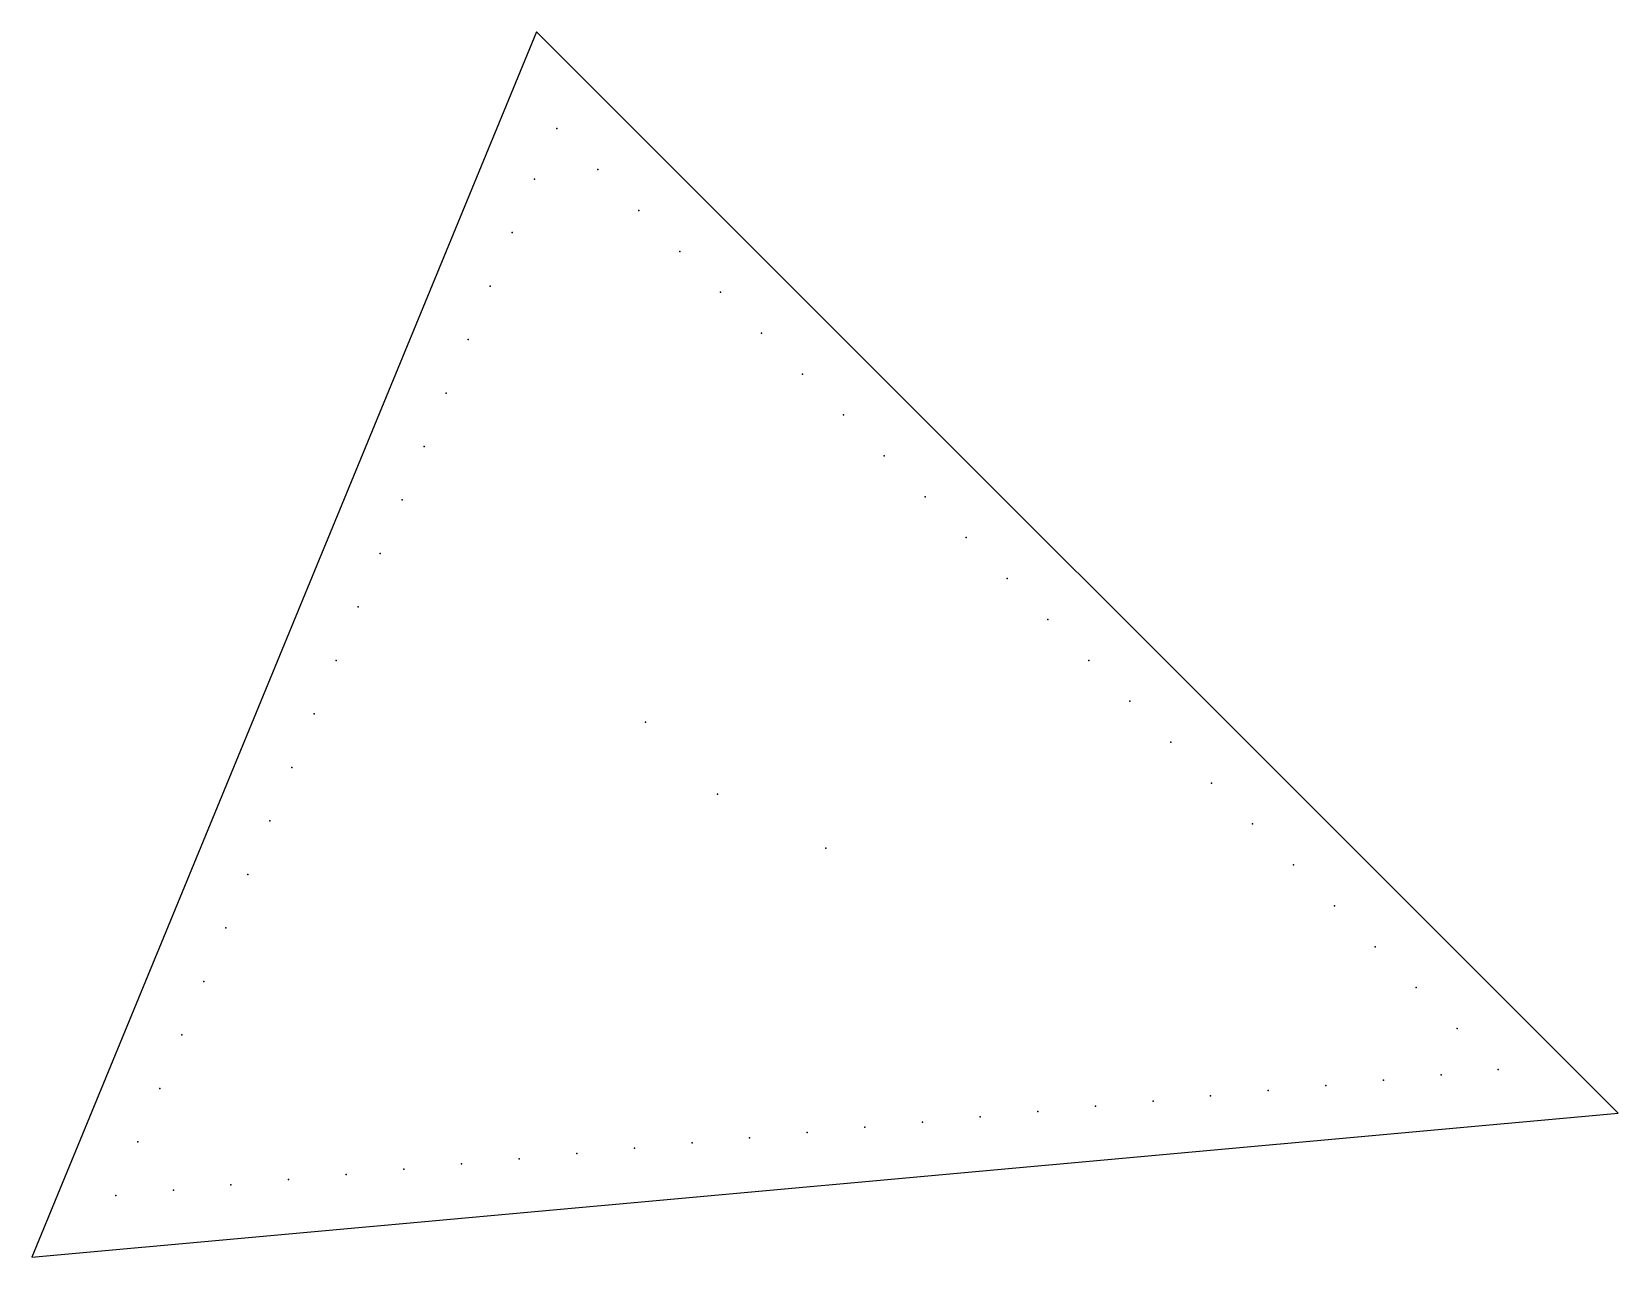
# Model space of a CAD drawing. Header units: metres. Extents: x 0 to 44, y 0 to 34.
import ezdxf

# ---------------------------------------------------------------- set-up
doc = ezdxf.new("R2010")
doc.units = ezdxf.units.M
for name, color, linetype in [('BUSH', 2, 'Continuous'), ('TERRITORY_BOUNDARY', 7, 'Continuous'), ('TREE', 3, 'Continuous')]:
    doc.layers.add(name, color=color, linetype=linetype)

msp = doc.modelspace()

# ---------------------------------------------------------------- linework, layer by layer
at = {"layer": 'BUSH'}
for p in [(14.567, 31.312), (13.939, 29.912), (16.837, 29.042), (17.971, 27.907), (12.717, 26.945), (20.241, 25.638), (12.106, 25.461), (21.376, 24.503), (10.884, 22.493), (23.645, 22.234), (10.273, 21.009), (24.78, 21.099), (27.049, 18.829), (9.051, 18.041), (28.184, 17.695), (8.44, 16.557), (30.454, 15.425), (31.588, 14.29), (7.218, 13.589), (6.607, 12.105), (33.858, 12.021), (34.993, 10.886), (5.385, 9.138), (37.262, 8.616), (4.774, 7.654), (38.397, 7.482), (39.088, 5.06), (40.666, 5.212), (3.552, 4.686), (34.294, 4.624), (35.892, 4.769), (29.499, 4.188), (31.097, 4.333), (24.704, 3.752), (26.303, 3.897), (2.941, 3.202), (19.91, 3.316), (21.508, 3.461), (15.115, 2.88), (16.713, 3.026), (10.321, 2.444), (11.919, 2.59), (5.526, 2.009), (7.124, 2.154)]:
    msp.add_point(p, dxfattribs=at)
at = {"layer": 'TERRITORY_BOUNDARY'}
msp.add_lwpolyline([(0, 0), (44, 4), (14, 34), (0, 0)], close=True, dxfattribs=at)
at = {"layer": 'TREE'}
for p in [(15.702, 30.177), (13.328, 28.428), (19.106, 26.773), (11.495, 23.977), (22.51, 23.368), (25.915, 19.964), (9.662, 19.525), (29.319, 16.56), (7.829, 15.073), (17.023, 14.847), (19.023, 12.847), (32.723, 13.156), (22.023, 11.347), (5.996, 10.621), (36.127, 9.751), (4.163, 6.17), (39.532, 6.347), (37.49, 4.914), (32.695, 4.478), (27.901, 4.043), (23.106, 3.607), (18.312, 3.171), (13.517, 2.735), (8.722, 2.299), (3.928, 1.863), (2.33, 1.718)]:
    msp.add_point(p, dxfattribs=at)

doc.saveas('drawing.dxf')
